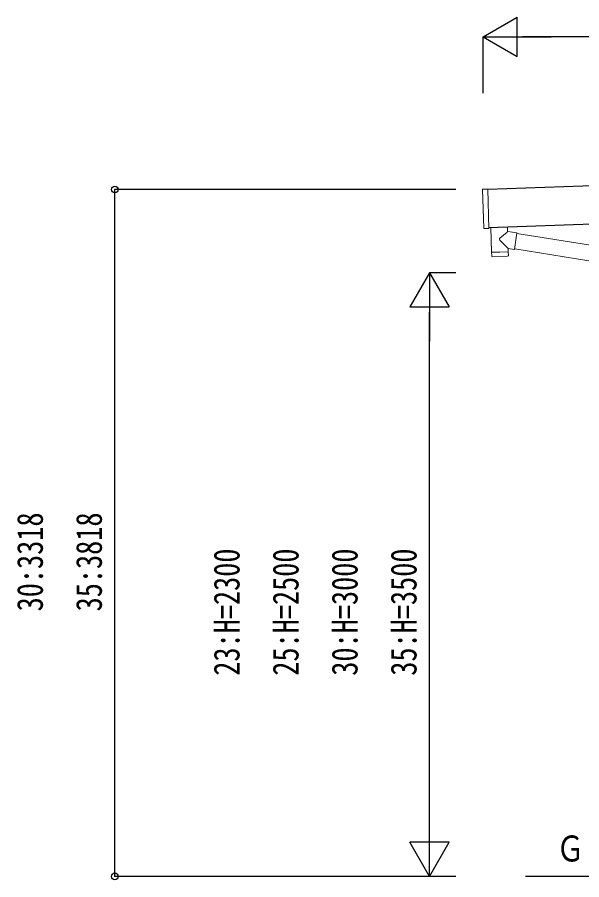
# Model space of a CAD drawing. Units: millimetres, scale not verified. Extents: x -12615 to 12615, y -8910 to 8910.
# Drawn here: x -3939 to -1786, y -4995 to -1708 of the extents above; entities that cross this region are included whole.
import ezdxf
from ezdxf.enums import TextEntityAlignment as Align

# ---------------------------------------------------------------- set-up
doc = ezdxf.new("R2010")
doc.units = ezdxf.units.MM
doc.header["$LTSCALE"] = 40
doc.layers.add('0-4_YKK_13', color=4, linetype='Continuous', lineweight=18)
doc.layers.add('0-5_YKK_A1', color=4, linetype='Continuous')
doc.layers.add('0-6_YKK_D', color=6, linetype='Continuous')
doc.styles.add('ＭＳ ゴシック', font='')
doc.styles.get('ＭＳ ゴシック').set_extended_font_data('MS Gothic')

msp = doc.modelspace()

# ---------------------------------------------------------------- linework, layer by layer
at = {"layer": '0-4_YKK_13'}
for p, q in [((-2159.7, -2512.22), (-2164.63, -2364.3)), ((-2144.68, -2362.64), (-2163.66, -2363.27)), ((-2069.21, -2506.62), (-2068.6, -2524.8)), ((-2033, -2529.86), (-2041.97, -2592.93)), ((-2066.45, -2589.45), (-2097.94, -2556.94)), ((-2033.26, -2531.69), (-1157.36, -2671.15)), ((-2066.45, -2589.45), (-2041.97, -2592.93)), ((-2066.45, -2589.45), (-2066.05, -2601.46)), ((-2041.71, -2591.1), (-1167.78, -2730.24)), ((-2129.98, -2604.59), (-2129.31, -2617.63)), ((-2068.71, -2618.56), (-2126.22, -2620.47)), ((-2125.51, -2603.44), (-2125.46, -2604.44)), ((-2070.54, -2601.61), (-2070.53, -2602.61))]:
    msp.add_line(p, q, dxfattribs=at)
for points in [[(-2144.68, -2362.64), (-2139.68, -2512.55), (-2158.67, -2513.18)], [(-2133.17, -2508.75), (-2130.01, -2603.59), (-2066.05, -2601.46)], [(-2068.6, -2524.8), (-2070.69, -2526.57), (-2097.91, -2549.6)], [(-2033, -2529.86), (-2058.92, -2526.18), (-2068.6, -2524.8)], [(-2065.81, -2615.51), (-2066.01, -2602.46), (-2129.98, -2604.59)]]:
    msp.add_lwpolyline(points, dxfattribs=at)
for centre, radius, start, end in [((-2163.63, -2364.27), 1, 91.90915, 181.90915), ((-2158.7, -2512.19), 1, 181.90915, 271.90915), ((-2094.52, -2553.29), 5, 132.56466, 226.88314), ((-2126.32, -2617.47), 3, 182.90915, 271.95747), ((-2068.81, -2615.56), 3, 271.90915, 0.90915)]:
    msp.add_arc(centre, radius, start, end, dxfattribs=at)
at = {"layer": '0-5_YKK_A1'}
for p, q in [((3247.38, -2184.21), (-2144.69, -2363.91)), ((-2139.86, -2508.83), (3252.21, -2329.1)), ((-1055.99, -4982.18), (-2000.15, -4982.18))]:
    msp.add_line(p, q, dxfattribs=at)
at = {"layer": '0-6_YKK_D'}
for p, q in [((-2162.1, -1783.07), (-2032.19, -1708.07)), ((-2032.19, -1858.07), (-2032.19, -1708.07)), ((-2162.1, -1996.87), (-2162.1, -1782.07)), ((-2162.1, -1783.07), (-2032.19, -1858.07)), ((-2162.1, -1783.07), (-1902.29, -1783.07)), ((3119.69, -1783.07), (-2012.1, -1783.07)), ((-2266.13, -2364.57), (-3567.13, -2364.57)), ((-3566.13, -4982.18), (-3566.13, -2364.57)), ((-2366.13, -2682.18), (-2441.13, -2812.09)), ((-2266.13, -2682.18), (-2367.13, -2682.18)), ((-2366.13, -2682.18), (-2291.13, -2812.09)), ((-2366.13, -2682.18), (-2366.13, -2941.99)), ((-2441.13, -2812.09), (-2291.13, -2812.09)), ((-2366.13, -4832.18), (-2366.13, -2832.18)), ((-2366.13, -4982.18), (-2366.13, -4722.38)), ((-2366.13, -4982.18), (-2441.13, -4852.28)), ((-2291.13, -4852.28), (-2441.13, -4852.28)), ((-2366.13, -4982.18), (-2291.13, -4852.28)), ((-2266.13, -4982.18), (-3567.13, -4982.18)), ((-2266.13, -4982.18), (-2367.13, -4982.18))]:
    msp.add_line(p, q, dxfattribs=at)
for centre in [(-3566.13, -2364.57), (-3566.13, -4982.18)]:
    msp.add_circle(centre, 12.75, dxfattribs=at)

# ---------------------------------------------------------------- texts
at = {"layer": '0-5_YKK_A1', "style": 'ＭＳ ゴシック', "width": 0.8}
msp.add_text('Ｇ.Ｌ', height=98.97, dxfattribs=at).set_placement((-1883.09, -4954.98), align=Align.BOTTOM_LEFT)
at = {"layer": '0-6_YKK_D', "style": 'ＭＳ ゴシック', "width": 0.8}
for s, p in [('30:3318', (-3811.13, -3972.18)), ('35:3818', (-3586.13, -3972.18)), ('23:H=2300', (-3061.13, -4217.38)), ('25:H=2500', (-2836.13, -4217.38)), ('30:H=3000', (-2611.13, -4217.38)), ('35:H=3500', (-2386.13, -4217.38))]:
    msp.add_text(s, height=98.97, rotation=90, dxfattribs=at).set_placement(p, align=Align.BOTTOM_LEFT)

doc.saveas('drawing.dxf')
